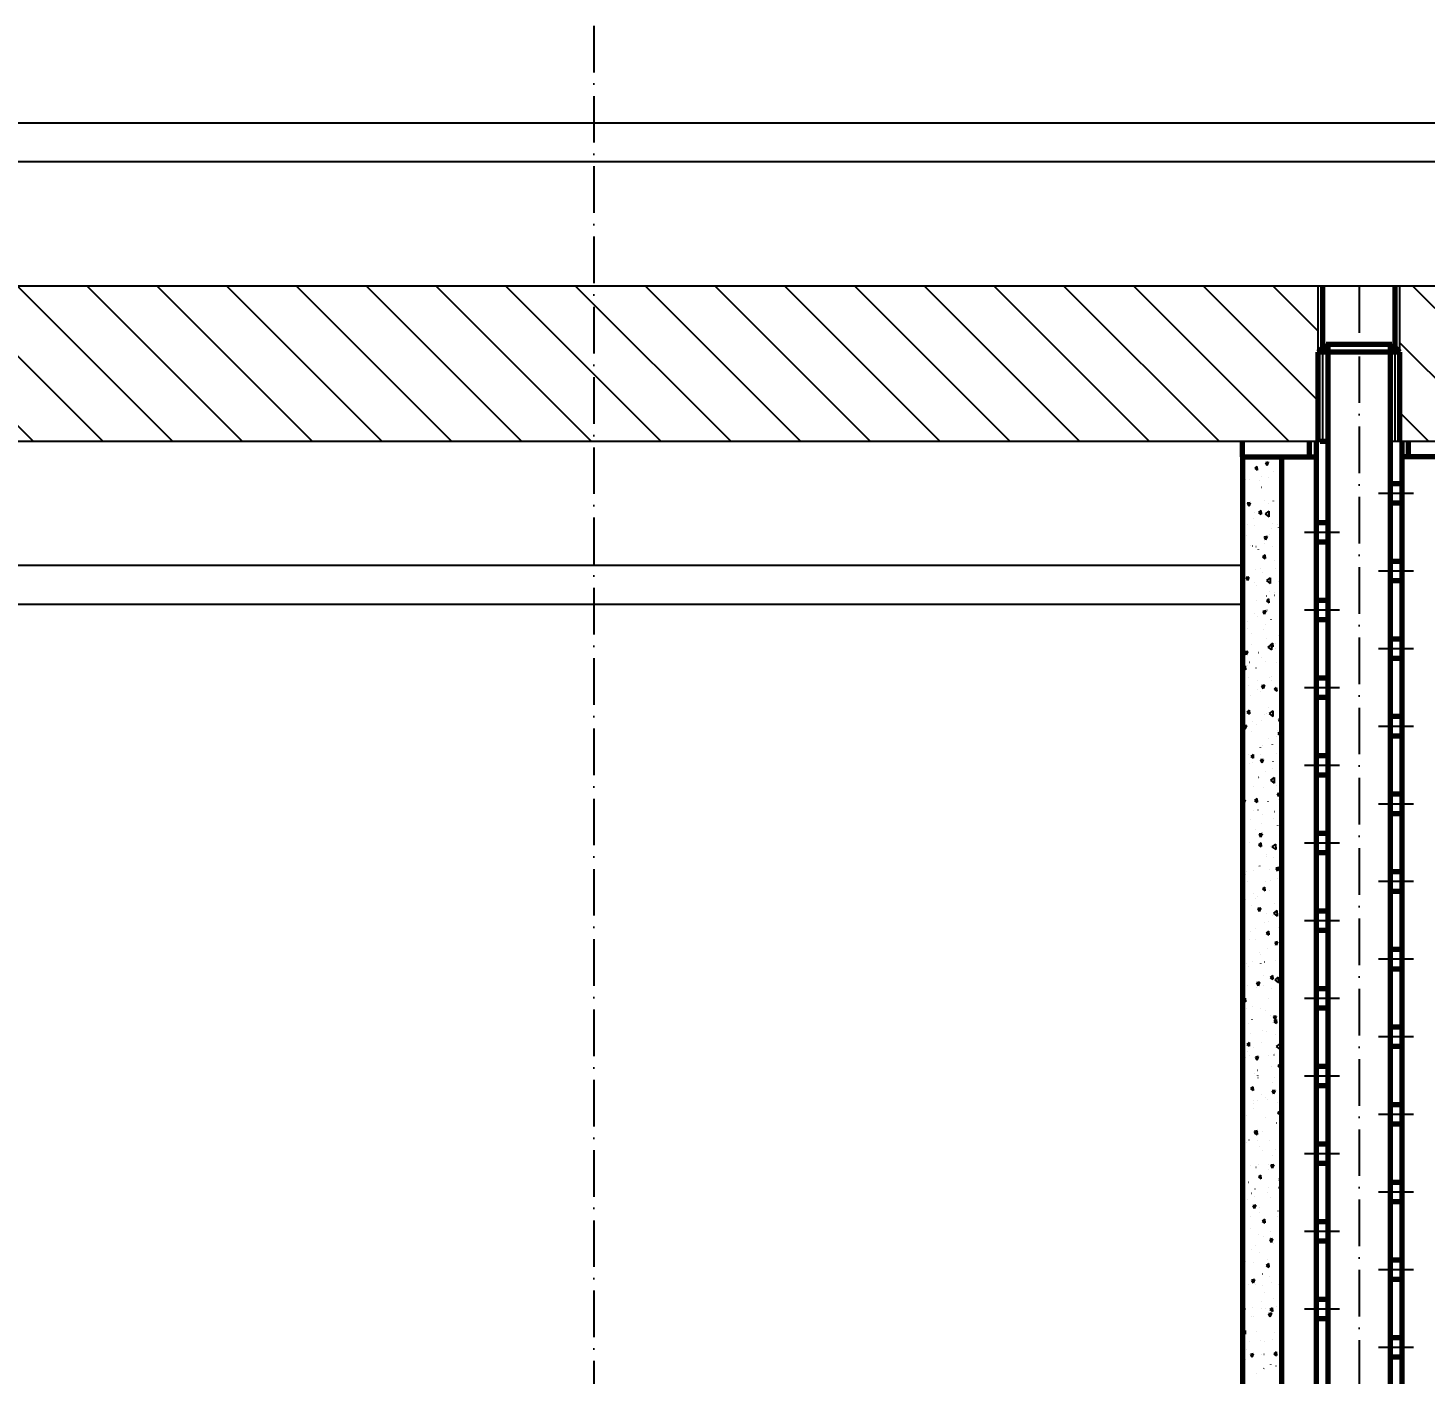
# Model space of a CAD drawing. Header units: millimetres. Extents: x 3722 to 10352, y -3393 to 2547.
# Drawn here: x 4868.3 to 5228, y 1298.6 to 1645.3 of the extents above; entities that cross this region are included whole.
import ezdxf

# ---------------------------------------------------------------- set-up
doc = ezdxf.new("R2010")
doc.units = ezdxf.units.MM
for name, pattern in [('ACAD_ISO02W100', [11, 8, -3]), ('ACAD_ISO10W100', [18, 12, -3, 0, -3]), ('EB_DASHDOT', [39, 30, -3, 3, -3])]:
    doc.linetypes.add(name, pattern=pattern)
for name, color, linetype, lineweight in [('CAXA0', 1, 'Continuous', 70), ('CAXA1', 2, 'ACAD_ISO10W100', 25), ('CAXA3', 7, 'Continuous', 25), ('CAXA5', 4, 'Continuous', 25)]:
    doc.layers.add(name, color=color, linetype=linetype, lineweight=lineweight)
doc.layers.add('tank', color=1, linetype='Continuous')
doc.layers.add('xuxian', color=7, linetype='ACAD_ISO02W100')
doc.styles.add('hzfs', font='simplex.shx', dxfattribs={"width": 0.7, "bigfont": 'hzfs.shx'})
doc.dimstyles.new('PVCAD$0', dxfattribs={"dimscale": 4, "dimtxt": 3, "dimasz": 3, "dimexe": 2, "dimexo": 1, "dimgap": 1, "dimtad": 1, "dimdec": 0, "dimzin": 0, "dimdsep": 46, "dimtxsty": 'hzfs', "dimcen": 2.5, "dimclrd": 4, "dimclre": 4, "dimadec": 0, "dimazin": 0, "dimtfac": 1, "dimtmove": 0, "dimatfit": 0, "dimfxl": 1, "dimarcsym": 0})

# ---------------------------------------------------------------- blocks, each defined once
blk = doc.blocks.new('CAXBLOCK338')
at = {"layer": 'CAXA0', "color": 0, "linetype": 'Continuous', "lineweight": 25}
for p, q in [((-583.21, 1715.79), (-583.96, 1715.65)), ((-583.96, 1715.65), (-583.6, 1714.92)), ((-583.21, 1715.79), (-583.6, 1714.92)), ((-582.97, 1716.02), (-582.98, 1716.02)), ((-579.85, 1716.71), (-579.87, 1716.71)), ((-586.12, 1714.72), (-586.7, 1714.23)), ((-586.7, 1714.23), (-586.03, 1713.77)), ((-586.12, 1714.72), (-586.03, 1713.77)), ((-584.85, 1712.12), (-584.86, 1712.12)), ((-581.98, 1713.37), (-581.98, 1713.36)), ((-579.93, 1712.11), (-579.95, 1712.11)), ((-589.27, 1711.71), (-589.29, 1711.71)), ((-589.14, 1708.87), (-589.15, 1708.86)), ((-589.04, 1711.43), (-589.05, 1711.42)), ((-587.96, 1711.43), (-587.98, 1711.43)), ((-585.56, 1711.12), (-585.56, 1711.11)), ((-584.99, 1709.27), (-585, 1709.26)), ((-583.03, 1711.82), (-583.04, 1711.81)), ((-587.86, 1705.35), (-588.61, 1705.21)), ((-588.6, 1705.21), (-588.24, 1704.48)), ((-587.86, 1705.35), (-588.25, 1704.48)), ((-587.95, 1705.41), (-587.96, 1705.4)), ((-584.27, 1705.98), (-584.29, 1705.98)), ((-583.06, 1705.15), (-583.06, 1705.13)), ((-582, 1705.79), (-582.01, 1705.79)), ((-581.94, 1705.8), (-581.95, 1705.79)), ((-586.64, 1702.9), (-586.64, 1702.89)), ((-585.12, 1703.33), (-585.7, 1702.84)), ((-585.7, 1702.84), (-585.04, 1702.39)), ((-585.12, 1703.33), (-585.04, 1702.39)), ((-583.11, 1703.14), (-584.03, 1702.46)), ((-584.03, 1702.46), (-583.08, 1701.71)), ((-583.11, 1703.14), (-583.08, 1701.71)), ((-588.61, 1699.84), (-588.62, 1699.84)), ((-586.99, 1701.2), (-587.01, 1701.19)), ((-586.88, 1699.37), (-586.88, 1699.36)), ((-582.31, 1698.75), (-582.32, 1698.75)), ((-582.03, 1700.13), (-582.04, 1700.13)), ((-580.87, 1699.76), (-580.87, 1699.75)), ((-580.59, 1698.95), (-580.59, 1698.93)), ((-588.84, 1696.82), (-588.84, 1696.81)), ((-587.75, 1694.45), (-587.76, 1694.44)), ((-587.3, 1694.16), (-587.32, 1694.16)), ((-583.53, 1696.65), (-584.28, 1696.51)), ((-584.28, 1696.51), (-583.92, 1695.78)), ((-584.19, 1694.85), (-584.2, 1694.85)), ((-584.17, 1696.7), (-584.17, 1696.69)), ((-583.53, 1696.65), (-583.92, 1695.78)), ((-582.83, 1697.2), (-582.83, 1697.19)), ((-582.23, 1694.17), (-582.24, 1694.17)), ((-586.36, 1693.99), (-586.38, 1693.99)), ((-585.79, 1693.35), (-585.8, 1693.34)), ((-584.12, 1691.95), (-584.71, 1691.46)), ((-584.71, 1691.46), (-584.04, 1691)), ((-584.12, 1691.95), (-584.04, 1691)), ((-581.69, 1690.59), (-581.69, 1690.58)), ((-589.19, 1690.26), (-589.2, 1690.26)), ((-586.57, 1688.04), (-586.58, 1688.04)), ((-585.27, 1688.34), (-585.27, 1688.33)), ((-584.71, 1687.31), (-584.72, 1687.3)), ((-581.34, 1688.52), (-581.35, 1688.51)), ((-579.85, 1687.83), (-579.95, 1687.81)), ((-579.95, 1687.81), (-579.85, 1687.6)), ((-588.18, 1686.21), (-588.93, 1686.07)), ((-588.93, 1686.07), (-588.57, 1685.34)), ((-588.85, 1686.1), (-588.86, 1686.08)), ((-588.18, 1686.21), (-588.57, 1685.34)), ((-586.67, 1684.75), (-586.68, 1684.74)), ((-586.34, 1683.93), (-586.35, 1683.92)), ((-582.75, 1686), (-583.68, 1685.32)), ((-583.67, 1685.32), (-582.72, 1684.57)), ((-582.75, 1686), (-582.72, 1684.57)), ((-580.66, 1685.14), (-580.67, 1685.13)), ((-589.63, 1680.89), (-589.64, 1680.88)), ((-586.35, 1680.12), (-586.35, 1680.11)), ((-583.13, 1680.56), (-583.71, 1680.07)), ((-583.71, 1680.07), (-583.04, 1679.61)), ((-583.62, 1681.28), (-583.63, 1681.27)), ((-583.13, 1680.56), (-583.05, 1679.61)), ((-582.77, 1682.37), (-582.77, 1682.36)), ((-581.65, 1681.48), (-581.66, 1681.48)), ((-581.57, 1682.31), (-581.58, 1682.31)), ((-586.65, 1676.89), (-586.66, 1676.89)), ((-585.9, 1676.17), (-585.92, 1676.17)), ((-583.85, 1677.52), (-584.6, 1677.37)), ((-584.6, 1677.37), (-584.24, 1676.65)), ((-583.85, 1677.52), (-584.24, 1676.65)), ((-583.53, 1677.58), (-583.55, 1677.58)), ((-580.3, 1676.17), (-580.3, 1676.16)), ((-588.56, 1674.85), (-588.56, 1674.84)), ((-588.53, 1672.99), (-588.54, 1672.99)), ((-584.51, 1672.69), (-584.52, 1672.68)), ((-583.88, 1673.92), (-583.88, 1673.91)), ((-582.55, 1675.24), (-582.56, 1675.23)), ((-587.47, 1671.67), (-587.47, 1671.66)), ((-583.66, 1670.32), (-583.67, 1670.32)), ((-582.13, 1669.18), (-582.72, 1668.69)), ((-582.13, 1669.18), (-582.05, 1668.23)), ((-581.46, 1669.22), (-581.47, 1669.21)), ((-580.68, 1671.24), (-580.69, 1671.24)), ((-588.5, 1667.07), (-589.25, 1666.93)), ((-589.25, 1666.93), (-588.89, 1666.2)), ((-588.5, 1667.07), (-588.89, 1666.2)), ((-587.47, 1668.83), (-587.48, 1668.82)), ((-585.68, 1666.65), (-585.69, 1666.65)), ((-584.98, 1665.57), (-584.98, 1665.55)), ((-582.4, 1668.85), (-583.32, 1668.18)), ((-583.32, 1668.18), (-582.37, 1667.43)), ((-582.71, 1668.69), (-582.05, 1668.23)), ((-582.4, 1668.85), (-582.37, 1667.43)), ((-581.4, 1667.81), (-581.4, 1667.8)), ((-579.85, 1668.76), (-580.27, 1668.67)), ((-580.27, 1668.67), (-579.91, 1667.95)), ((-579.85, 1668.1), (-579.91, 1667.95)), ((-589.14, 1663.3), (-589.72, 1662.81)), ((-589.72, 1662.81), (-589.05, 1662.35)), ((-589.14, 1663.3), (-589.05, 1662.35)), ((-588.57, 1663.32), (-588.57, 1663.31)), ((-588, 1664.19), (-588.01, 1664.19)), ((-586.39, 1662.79), (-586.4, 1662.78)), ((-583.86, 1664.37), (-583.87, 1664.37)), ((-580.99, 1664.21), (-581, 1664.21)), ((-580.39, 1663.18), (-580.39, 1663.17)), ((-588.35, 1660.24), (-588.36, 1660.23)), ((-588.2, 1658.23), (-588.21, 1658.23)), ((-585.99, 1659.62), (-586, 1659.61)), ((-584.18, 1658.38), (-584.92, 1658.23)), ((-584.92, 1658.23), (-584.56, 1657.51)), ((-584.18, 1658.38), (-584.56, 1657.51)), ((-582.87, 1660.31), (-582.89, 1660.3)), ((-582.48, 1659.59), (-582.48, 1659.58)), ((-582.35, 1660.62), (-582.35, 1660.61)), ((-589.65, 1655.1), (-589.65, 1655.08)), ((-587.87, 1655.72), (-587.88, 1655.71)), ((-586.06, 1657.34), (-586.07, 1657.33)), ((-585.31, 1656.77), (-585.31, 1656.76)), ((-581.14, 1657.79), (-581.72, 1657.3)), ((-581.72, 1657.3), (-581.05, 1656.84)), ((-581.14, 1657.79), (-581.05, 1656.84)), ((-588.14, 1651.91), (-588.72, 1651.42)), ((-588.72, 1651.42), (-588.06, 1650.96)), ((-588.14, 1651.91), (-588.06, 1650.96)), ((-583.59, 1651.14), (-583.59, 1651.13)), ((-583.2, 1652.5), (-583.21, 1652.5)), ((-582.04, 1651.71), (-582.97, 1651.04)), ((-582.97, 1651.04), (-582.01, 1650.28)), ((-582.04, 1651.71), (-582.01, 1650.28)), ((-580.02, 1653.97), (-580.03, 1653.97)), ((-580.01, 1653.39), (-580.01, 1653.38)), ((-588.82, 1647.94), (-589.57, 1647.79)), ((-589.57, 1647.79), (-589.21, 1647.07)), ((-588.82, 1647.94), (-589.21, 1647.07)), ((-587.18, 1648.9), (-587.18, 1648.88)), ((-586.19, 1648.17), (-586.2, 1648.16)), ((-585.02, 1649.38), (-585.03, 1649.38)), ((-584.23, 1650.73), (-584.24, 1650.72)), ((-579.85, 1649.68), (-580.6, 1649.53)), ((-580.59, 1649.53), (-580.23, 1648.81)), ((-579.85, 1649.68), (-580.24, 1648.81)), ((-580.18, 1648.56), (-580.19, 1648.55)), ((-589.15, 1644.31), (-589.16, 1644.3)), ((-587.54, 1646.37), (-587.55, 1646.37)), ((-583.14, 1644.7), (-583.15, 1644.69)), ((-581.11, 1645.04), (-581.11, 1645.02)), ((-580.95, 1646.66), (-580.96, 1646.65)), ((-580.14, 1646.4), (-580.72, 1645.91)), ((-580.72, 1645.91), (-580.06, 1645.45)), ((-580.33, 1646.94), (-580.34, 1646.93)), ((-580.14, 1646.4), (-580.06, 1645.45)), ((-588.28, 1640.54), (-588.28, 1640.53)), ((-587.14, 1640.52), (-587.73, 1640.03)), ((-587.14, 1640.52), (-587.06, 1639.58)), ((-585.33, 1642.35), (-585.34, 1642.34)), ((-585.29, 1640.52), (-585.3, 1640.52)), ((-584.69, 1642.79), (-584.69, 1642.78)), ((-582.21, 1643.04), (-582.23, 1643.03)), ((-581.15, 1640.7), (-581.16, 1640.7)), ((-588.08, 1638.27), (-588.08, 1638.26)), ((-587.73, 1640.03), (-587.06, 1639.58)), ((-587.21, 1638.44), (-587.22, 1638.44)), ((-584.5, 1639.24), (-585.25, 1639.09)), ((-585.24, 1639.09), (-584.88, 1638.37)), ((-584.5, 1639.24), (-584.88, 1638.37)), ((-582.19, 1636.81), (-582.19, 1636.8)), ((-582.07, 1638.66), (-582.07, 1638.65)), ((-589.63, 1634.38), (-589.64, 1634.38)), ((-585.77, 1634.57), (-585.78, 1634.55)), ((-585.49, 1634.56), (-585.5, 1634.56)), ((-584.03, 1636.11), (-584.03, 1636.1)), ((-581.69, 1634.57), (-582.61, 1633.9)), ((-582.61, 1633.9), (-581.66, 1633.14)), ((-581.69, 1634.57), (-581.66, 1633.14)), ((-589.36, 1632.32), (-589.36, 1632.31)), ((-586.99, 1632.25), (-587, 1632.24)), ((-584.36, 1632.11), (-584.37, 1632.11)), ((-580.98, 1632.64), (-580.99, 1632.63)), ((-580.17, 1630.54), (-580.92, 1630.4)), ((-580.92, 1630.4), (-580.56, 1629.67)), ((-580.17, 1630.54), (-580.56, 1629.67)), ((-589.15, 1628.8), (-589.85, 1628.66)), ((-589.85, 1628.56), (-589.53, 1627.93)), ((-589.83, 1628.43), (-589.84, 1628.43)), ((-589.15, 1628.8), (-589.53, 1627.93)), ((-589.36, 1627.52), (-589.37, 1627.52)), ((-586.89, 1626.12), (-586.89, 1626.11)), ((-586.15, 1629.14), (-586.73, 1628.65)), ((-586.73, 1628.65), (-586.06, 1628.19)), ((-586.15, 1629.14), (-586.07, 1628.19)), ((-585.91, 1626.21), (-585.92, 1626.2)), ((-583.3, 1628.37), (-583.3, 1628.35)), ((-581.56, 1625.76), (-581.57, 1625.76)), ((-580.49, 1628.84), (-580.5, 1628.83)), ((-579.9, 1626.6), (-579.91, 1626.59)), ((-587.87, 1623.66), (-587.88, 1623.65)), ((-584.83, 1622.7), (-584.84, 1622.7)), ((-584.67, 1625.07), (-584.68, 1625.07)), ((-581.86, 1624.04), (-581.87, 1624.03)), ((-580.82, 1622.26), (-580.82, 1622.25)), ((-589.66, 1620.48), (-589.68, 1620.48)), ((-586.55, 1621.17), (-586.56, 1621.17)), ((-584.82, 1620.1), (-585.57, 1619.95)), ((-585.57, 1619.95), (-585.21, 1619.23)), ((-584.82, 1620.1), (-585.21, 1619.23)), ((-584.82, 1620.19), (-584.83, 1620.18)), ((-584.4, 1620.01), (-584.4, 1620)), ((-589.17, 1616.56), (-589.18, 1616.56)), ((-587.99, 1617.76), (-587.99, 1617.75)), ((-585.15, 1617.75), (-585.74, 1617.26)), ((-585.73, 1617.26), (-585.07, 1616.8)), ((-585.15, 1617.75), (-585.07, 1616.8)), ((-582.58, 1616.85), (-582.59, 1616.85)), ((-581.34, 1617.43), (-582.26, 1616.76)), ((-582.26, 1616.76), (-581.3, 1616)), ((-581.34, 1617.43), (-581.31, 1616)), ((-589.76, 1613.76), (-589.76, 1613.75)), ((-585.71, 1611.59), (-585.72, 1611.58)), ((-585.48, 1611.79), (-585.49, 1611.78)), ((-583.75, 1614.15), (-583.76, 1614.14)), ((-583.7, 1614.84), (-583.71, 1614.83)), ((-581.9, 1614.04), (-581.9, 1614.02)), ((-580.49, 1611.4), (-581.24, 1611.26)), ((-580.49, 1611.4), (-580.88, 1610.53)), ((-589.47, 1609.66), (-589.85, 1608.81)), ((-589.47, 1609.66), (-589.85, 1609.58)), ((-589.07, 1609.54), (-589.07, 1609.53)), ((-588.7, 1610.25), (-588.71, 1610.24)), ((-588.67, 1607.73), (-588.68, 1607.72)), ((-586.92, 1610.71), (-586.93, 1610.71)), ((-584.01, 1607.8), (-584.02, 1607.8)), ((-582.78, 1610.9), (-582.8, 1610.89)), ((-582.66, 1608.12), (-582.67, 1608.11)), ((-581.24, 1611.26), (-580.88, 1610.53)), ((-580.9, 1608.49), (-580.91, 1608.49)), ((-587.12, 1604.76), (-587.13, 1604.76)), ((-584.16, 1606.36), (-584.74, 1605.88)), ((-584.74, 1605.88), (-584.07, 1605.42)), ((-584.16, 1606.36), (-584.07, 1605.42)), ((-583.01, 1605.59), (-583.01, 1605.58)), ((-589.01, 1603.21), (-589.02, 1603.21)), ((-587.59, 1601.69), (-587.6, 1601.68)), ((-586.6, 1603.34), (-586.6, 1603.33)), ((-585.89, 1603.9), (-585.91, 1603.9)), ((-585.14, 1600.96), (-585.89, 1600.82)), ((-585.89, 1600.82), (-585.53, 1600.09)), ((-585.14, 1600.96), (-585.53, 1600.09)), ((-581.59, 1602.08), (-581.59, 1602.07)), ((-589.55, 1599.14), (-589.56, 1599.13)), ((-584.11, 1597.23), (-584.11, 1597.22)), ((-583.55, 1599.53), (-583.55, 1599.52)), ((-583.04, 1597.56), (-583.05, 1597.56)), ((-582.12, 1599.03), (-582.13, 1599.03)), ((-580.98, 1600.29), (-581.9, 1599.61)), ((-581.9, 1599.61), (-580.95, 1598.86)), ((-580.98, 1600.29), (-580.95, 1598.86)), ((-580.53, 1599.48), (-580.53, 1599.47)), ((-587.7, 1594.99), (-587.7, 1594.97)), ((-586.51, 1595.67), (-586.51, 1595.66)), ((-583.16, 1594.98), (-583.74, 1594.49)), ((-583.74, 1594.49), (-583.08, 1594.03)), ((-583.16, 1594.98), (-583.08, 1594.03)), ((-580.5, 1596.06), (-580.51, 1596.05)), ((-589.79, 1590.52), (-589.85, 1590.39)), ((-589.79, 1590.52), (-589.85, 1590.51)), ((-588.04, 1592.97), (-588.05, 1592.97)), ((-586.46, 1592.89), (-586.47, 1592.89)), ((-583.35, 1590.53), (-583.36, 1590.53)), ((-581.61, 1591.26), (-581.61, 1591.25)), ((-580.81, 1592.26), (-581.56, 1592.12)), ((-581.56, 1592.12), (-581.2, 1591.39)), ((-580.81, 1592.26), (-581.2, 1591.39)), ((-580.24, 1591.22), (-580.25, 1591.22)), ((-579.87, 1593.18), (-579.89, 1593.18)), ((-588.78, 1586.76), (-588.78, 1586.75)), ((-587.39, 1587.08), (-587.4, 1587.07)), ((-585.43, 1589.63), (-585.44, 1589.62)), ((-585.23, 1586.63), (-585.25, 1586.62)), ((-585.19, 1589.01), (-585.2, 1589)), ((-584.21, 1587.05), (-584.23, 1587.05)), ((-581.38, 1587.46), (-581.39, 1587.45)), ((-580.08, 1587.23), (-580.09, 1587.23)), ((-588.35, 1585.94), (-588.36, 1585.94)), ((-584.34, 1583.61), (-584.35, 1583.6)), ((-582.16, 1583.59), (-582.75, 1583.1)), ((-582.75, 1583.1), (-582.08, 1582.64)), ((-582.72, 1582.81), (-582.72, 1582.8)), ((-582.16, 1583.59), (-582.08, 1582.64)), ((-580.63, 1583.15), (-581.55, 1582.47)), ((-580.63, 1583.15), (-580.6, 1581.72)), ((-588.55, 1580.91), (-588.56, 1580.91)), ((-586.31, 1580.56), (-586.31, 1580.55)), ((-585.46, 1581.82), (-586.21, 1581.68)), ((-586.21, 1581.68), (-585.85, 1580.95)), ((-585.46, 1581.82), (-585.85, 1580.95)), ((-584.42, 1581.09), (-584.43, 1581.09)), ((-582.38, 1580.29), (-582.39, 1580.29)), ((-581.55, 1582.47), (-580.6, 1581.72)), ((-589.17, 1577.71), (-589.75, 1577.22)), ((-589.75, 1577.22), (-589.08, 1576.77)), ((-589.28, 1577.18), (-589.28, 1577.17)), ((-589.17, 1577.71), (-589.09, 1576.77)), ((-587.38, 1575.7), (-587.39, 1575.7)), ((-583.27, 1577.57), (-583.27, 1577.56)), ((-580.24, 1576.7), (-580.24, 1576.69)), ((-588.75, 1574.95), (-588.77, 1574.95)), ((-587.41, 1572.21), (-587.41, 1572.2)), ((-585.23, 1575.01), (-585.23, 1575)), ((-583.82, 1574.46), (-583.82, 1574.44)), ((-582.69, 1573.26), (-582.7, 1573.25)), ((-581.14, 1573.12), (-581.88, 1572.98)), ((-581.88, 1572.98), (-581.52, 1572.25)), ((-581.17, 1572.21), (-581.75, 1571.72)), ((-581.14, 1573.12), (-581.52, 1572.25)), ((-581.17, 1572.21), (-581.08, 1571.26)), ((-588.19, 1571.15), (-588.2, 1571.14)), ((-587.69, 1568.67), (-587.7, 1568.66)), ((-584.58, 1569.36), (-584.59, 1569.35)), ((-583.75, 1569.23), (-583.77, 1569.23)), ((-582.18, 1571.54), (-582.19, 1571.53)), ((-581.75, 1571.72), (-581.08, 1571.26)), ((-581.32, 1568.48), (-581.32, 1568.47)), ((-589.57, 1564.76), (-589.58, 1564.76)), ((-588.17, 1566.33), (-588.76, 1565.84)), ((-588.75, 1565.84), (-588.09, 1565.38)), ((-588.17, 1566.33), (-588.09, 1565.38)), ((-587.11, 1565.11), (-587.12, 1565.1)), ((-584.91, 1566.23), (-584.91, 1566.22)), ((-580.27, 1566.01), (-581.19, 1565.33)), ((-581.19, 1565.33), (-580.24, 1564.58)), ((-581.1, 1565.5), (-581.11, 1565.49)), ((-580.27, 1566.01), (-580.24, 1564.58)), ((-589.07, 1562.56), (-589.08, 1562.55)), ((-588.49, 1563.99), (-588.49, 1563.97)), ((-588.09, 1563.09), (-588.1, 1563.09)), ((-585.79, 1562.68), (-586.53, 1562.54)), ((-586.53, 1562.54), (-586.17, 1561.81)), ((-585.79, 1562.68), (-586.17, 1561.81)), ((-583.06, 1562.95), (-583.07, 1562.94)), ((-581.72, 1563.02), (-581.74, 1563.02)), ((-581.51, 1563.38), (-581.52, 1563.38)), ((-586.72, 1558.43), (-586.73, 1558.43)), ((-586.02, 1559.09), (-586.03, 1559.08)), ((-586.02, 1557.78), (-586.02, 1557.77)), ((-582.43, 1560.03), (-582.44, 1560.02)), ((-581.71, 1557.42), (-581.72, 1557.42)), ((-580.17, 1560.82), (-580.76, 1560.33)), ((-580.75, 1560.33), (-580.09, 1559.87)), ((-580.17, 1560.82), (-580.09, 1559.87)), ((-580.02, 1559.48), (-580.02, 1559.47)), ((-589.6, 1555.54), (-589.6, 1555.52)), ((-587.18, 1554.94), (-587.76, 1554.45)), ((-587.76, 1554.45), (-587.09, 1553.99)), ((-587.18, 1554.94), (-587.09, 1553.99)), ((-585.84, 1557.24), (-585.86, 1557.24)), ((-581.46, 1553.99), (-582.21, 1553.84)), ((-582.21, 1553.84), (-581.84, 1553.12)), ((-582.03, 1555.98), (-582.04, 1555.98)), ((-581.46, 1553.99), (-581.85, 1553.12)), ((-579.95, 1553.93), (-579.95, 1553.91)), ((-587.03, 1551.39), (-587.04, 1551.39)), ((-586.91, 1550.5), (-586.92, 1550.49)), ((-586.05, 1551.29), (-586.06, 1551.28)), ((-584.95, 1553.05), (-584.96, 1553.04)), ((-583.92, 1552.08), (-583.93, 1552.08)), ((-583.53, 1551.68), (-583.54, 1551.67)), ((-580.9, 1550.89), (-580.91, 1550.88)), ((-588.91, 1547.49), (-588.93, 1547.49)), ((-587.12, 1549.43), (-587.12, 1549.42)), ((-583.86, 1547.03), (-583.87, 1547.02)), ((-579.92, 1548.87), (-580.84, 1548.19)), ((-580.84, 1548.19), (-579.89, 1547.44)), ((-579.92, 1548.87), (-579.89, 1547.44)), ((-586.11, 1543.54), (-586.86, 1543.4)), ((-586.85, 1543.4), (-586.49, 1542.67)), ((-586.18, 1543.55), (-586.76, 1543.06)), ((-586.76, 1543.06), (-586.1, 1542.61)), ((-586.11, 1543.54), (-586.49, 1542.67)), ((-586.18, 1543.55), (-586.1, 1542.61)), ((-584.62, 1543.46), (-584.62, 1543.44)), ((-581.06, 1545.75), (-581.08, 1545.75)), ((-581.05, 1545.56), (-581.06, 1545.56)), ((-581.03, 1545.7), (-581.03, 1545.69)), ((-588.79, 1540.6), (-588.8, 1540.59)), ((-588.2, 1541.21), (-588.2, 1541.2)), ((-586.06, 1541.16), (-586.07, 1541.15)), ((-585.38, 1539.42), (-585.4, 1539.42)), ((-582.79, 1540.99), (-582.79, 1540.98)), ((-584.75, 1538.43), (-584.75, 1538.42)), ((-582.14, 1537.25), (-582.15, 1537.24)), ((-581.37, 1538.71), (-581.39, 1538.71)), ((-589.72, 1533.28), (-589.74, 1533.28)), ((-589.31, 1532.76), (-589.31, 1532.75)), ((-587.71, 1534.57), (-587.71, 1534.56)), ((-586.37, 1534.12), (-586.38, 1534.12)), ((-585.73, 1535.01), (-585.73, 1534.99)), ((-583.26, 1534.81), (-583.27, 1534.81)), ((-583.14, 1533.57), (-583.15, 1533.57)), ((-581.78, 1534.85), (-582.53, 1534.7)), ((-582.53, 1534.7), (-582.17, 1533.98)), ((-581.78, 1534.85), (-582.17, 1533.98)), ((-581.7, 1534.96), (-581.71, 1534.95)), ((-588.25, 1530.22), (-588.27, 1530.22)), ((-585.18, 1532.17), (-585.77, 1531.68)), ((-585.77, 1531.68), (-585.1, 1531.22)), ((-585.18, 1532.17), (-585.1, 1531.22)), ((-583.24, 1528.9), (-583.25, 1528.89)), ((-580.62, 1528.92), (-580.63, 1528.91)), ((-579.85, 1531.52), (-580.49, 1531.05)), ((-580.48, 1531.05), (-579.85, 1530.54)), ((-588.59, 1525.98), (-588.6, 1525.97)), ((-587.48, 1527.44), (-587.49, 1527.44)), ((-586.83, 1526.65), (-586.83, 1526.64)), ((-586.63, 1528.53), (-586.64, 1528.52)), ((-583.34, 1527.62), (-583.35, 1527.62)), ((-582.58, 1526.37), (-582.59, 1526.36)), ((-580.4, 1528.48), (-580.42, 1528.47)), ((-587.68, 1521.48), (-587.69, 1521.48)), ((-586.43, 1524.4), (-587.18, 1524.26)), ((-587.18, 1524.26), (-586.82, 1523.53)), ((-586.43, 1524.4), (-586.82, 1523.53)), ((-585.54, 1522.51), (-585.55, 1522.5)), ((-585.4, 1523.89), (-585.41, 1523.88)), ((-580.74, 1522.93), (-580.74, 1522.91)), ((-580.71, 1521.44), (-580.73, 1521.44)), ((-587.91, 1518.43), (-587.91, 1518.42)), ((-584.19, 1520.78), (-584.77, 1520.29)), ((-584.77, 1520.29), (-584.1, 1519.83)), ((-584.33, 1520.68), (-584.33, 1520.67)), ((-584.19, 1520.78), (-584.1, 1519.83)), ((-585.71, 1516.85), (-585.72, 1516.85)), ((-584.47, 1516.47), (-584.47, 1516.46)), ((-582.1, 1515.71), (-582.85, 1515.56)), ((-582.85, 1515.56), (-582.49, 1514.84)), ((-582.68, 1515.75), (-582.69, 1515.75)), ((-582.6, 1517.54), (-582.61, 1517.54)), ((-582.1, 1515.71), (-582.49, 1514.84)), ((-581.85, 1514.48), (-581.86, 1514.46)), ((-580.42, 1514.31), (-580.43, 1514.3)), ((-587.59, 1512.95), (-587.61, 1512.95)), ((-586.43, 1513.92), (-586.43, 1513.91)), ((-585.44, 1512.23), (-585.44, 1512.22)), ((-579.85, 1514.12), (-580.13, 1513.91)), ((-580.13, 1513.91), (-579.85, 1513.68)), ((-589.39, 1510.06), (-589.4, 1510.05)), ((-589.02, 1509.98), (-589.02, 1509.97)), ((-587.02, 1509.62), (-587.03, 1509.62)), ((-583.19, 1509.4), (-583.77, 1508.91)), ((-583.77, 1508.91), (-583.11, 1508.45)), ((-583.38, 1510.45), (-583.39, 1510.44)), ((-583.19, 1509.4), (-583.11, 1508.45)), ((-580.43, 1509.9), (-580.44, 1509.9)), ((-588.31, 1504.02), (-588.32, 1504.01)), ((-586.75, 1505.27), (-587.5, 1505.12)), ((-587.5, 1505.12), (-587.14, 1504.4)), ((-586.75, 1505.27), (-587.14, 1504.4)), ((-586.54, 1503.88), (-586.54, 1503.86)), ((-584.77, 1503.77), (-584.78, 1503.77)), ((-584.74, 1506.61), (-584.75, 1506.61)), ((-582.95, 1506.12), (-582.96, 1506.11)), ((-582.3, 1504.41), (-582.31, 1504.4)), ((-580.63, 1503.95), (-580.65, 1503.95)), ((-580.06, 1504.17), (-580.07, 1504.17)), ((-589.74, 1502.02), (-589.75, 1502.02)), ((-584.26, 1501.85), (-584.27, 1501.84)), ((-581.94, 1500.27), (-581.95, 1500.26)), ((-580.45, 1500.15), (-580.45, 1500.14)), ((-589.11, 1497.63), (-589.12, 1497.63)), ((-587.22, 1497.99), (-587.23, 1497.98)), ((-585.05, 1499.58), (-585.06, 1499.57)), ((-584.97, 1497.81), (-584.98, 1497.81)), ((-584.04, 1497.9), (-584.04, 1497.89)), ((-582.42, 1496.57), (-583.17, 1496.42)), ((-583.17, 1496.42), (-582.81, 1495.7)), ((-582.42, 1496.57), (-582.81, 1495.7)), ((-582.2, 1498.01), (-582.78, 1497.52)), ((-582.78, 1497.52), (-582.11, 1497.06)), ((-582.2, 1498.01), (-582.11, 1497.06)), ((-581.22, 1498.38), (-581.22, 1498.37)), ((-587.62, 1495.65), (-587.62, 1495.64)), ((-586.94, 1495.68), (-586.95, 1495.67)), ((-589.2, 1492.13), (-589.78, 1491.64)), ((-589.78, 1491.64), (-589.12, 1491.18)), ((-589.31, 1491.68), (-589.32, 1491.68)), ((-589.2, 1492.13), (-589.12, 1491.18)), ((-588.11, 1489.4), (-588.12, 1489.39)), ((-586.15, 1491.95), (-586.16, 1491.94)), ((-585.15, 1489.45), (-585.15, 1489.44)), ((-584.08, 1489.34), (-584.1, 1489.34)), ((-582.1, 1489.79), (-582.11, 1489.78)), ((-581.57, 1491.7), (-581.57, 1491.69)), ((-580.14, 1492.34), (-580.15, 1492.33)), ((-579.97, 1492.08), (-579.98, 1492.08)), ((-588.73, 1487.2), (-588.74, 1487.19)), ((-587.07, 1486.13), (-587.82, 1485.98)), ((-587.82, 1485.98), (-587.46, 1485.26)), ((-587.07, 1486.13), (-587.46, 1485.26)), ((-585.06, 1485.93), (-585.07, 1485.92)), ((-584.31, 1485.95), (-584.32, 1485.95)), ((-581.2, 1486.62), (-581.78, 1486.13)), ((-581.78, 1486.13), (-581.11, 1485.67)), ((-581.2, 1486.62), (-581.12, 1485.67)), ((-589.08, 1484.75), (-589.09, 1484.75)), ((-584.39, 1482.31), (-584.4, 1482.3)), ((-582.67, 1483.35), (-582.67, 1483.33)), ((-581.28, 1483), (-581.29, 1482.99)), ((-586.25, 1481.1), (-586.25, 1481.08))]:
    blk.add_line(p, q, dxfattribs=at)
blk = doc.blocks.new('*D208')
at = {"color": 4, "linetype": 'ByBlock', "lineweight": -2}
for p, q in [((5104.99, 2105.82), (6087.79, 2105.82)), ((6079.79, 2093.82), (6079.79, -794.18)), ((5526.11, -806.18), (6087.79, -806.18))]:
    blk.add_line(p, q, dxfattribs=at)
at = {"color": 4, "linetype": 'ByBlock'}
for points in [[(6077.79, 2093.82), (6081.79, 2093.82), (6079.79, 2105.82)], [(6077.79, -794.18), (6081.79, -794.18), (6079.79, -806.18)]]:
    blk.add_solid(points, dxfattribs=at)
at = {"layer": 'Defpoints', "color": 0, "linetype": 'ByBlock'}
for p in [(5100.99, 2105.82), (5522.11, -806.18), (6079.79, -806.18)]:
    blk.add_point(p, dxfattribs=at)
at = {"color": 0, "linetype": 'ByBlock', "insert": (6069.79, 649.82), "char_height": 12, "attachment_point": 5, "rotation": 90, "style": 'hzfs'}
blk.add_mtext('2910', dxfattribs=at)
blk = doc.blocks.new('*D188')
at = {"layer": 'Defpoints', "color": 0, "linetype": 'ByBlock'}
for p in [(4151.52, 1953.61), (5013.99, 1953.61), (4348.99, 1578.82)]:
    blk.add_point(p, dxfattribs=at)
at = {"layer": 'xuxian', "color": 4, "linetype": 'ByBlock', "lineweight": -2}
for p, q in [((5009.99, 1953.61), (4143.52, 1953.61)), ((4151.52, 1590.82), (4151.52, 1941.61)), ((4344.99, 1578.82), (4143.52, 1578.82))]:
    blk.add_line(p, q, dxfattribs=at)
at = {"layer": 'xuxian', "color": 4, "linetype": 'ByBlock'}
for points in [[(4149.52, 1941.61), (4153.52, 1941.61), (4151.52, 1953.61)], [(4149.52, 1590.82), (4153.52, 1590.82), (4151.52, 1578.82)]]:
    blk.add_solid(points, dxfattribs=at)
at = {"layer": 'xuxian', "color": 0, "linetype": 'ByBlock', "insert": (4141.52, 1766.21), "char_height": 12, "attachment_point": 5, "rotation": 90, "style": 'hzfs'}
blk.add_mtext('383', dxfattribs=at)

msp = doc.modelspace()

# ---------------------------------------------------------------- hatches: boundary and pattern name
at = {"linetype": 'ByBlock'}
h = msp.add_hatch(dxfattribs=at)
h.set_pattern_fill('ANSI31', color=256, scale=4, angle=90, style=0)
h.set_pattern_definition([(135, (-891.887, 4121.39), (-8.980256, -8.980256), [])])
h.paths.add_polyline_path([(4523.09, 1538.82), (4523.09, 1578.82), (4413.99, 1578.82), (4413.99, 1568.82), (4393.49, 1568.82), (4393.49, 1548.82), (4413.99, 1548.82), (4413.99, 1538.82)])
h.paths.add_polyline_path([(4523.09, 1578.82), (4523.09, 1538.82), (4615.09, 1538.82), (4615.09, 1578.82)])
h.paths.add_polyline_path([(4698.99, 1538.82), (4698.99, 1578.82), (4615.09, 1578.82), (4615.09, 1538.82)])
h.paths.add_polyline_path([(4790.99, 1538.82), (4790.99, 1578.82), (4698.99, 1578.82), (4698.99, 1538.82)])
h.paths.add_polyline_path([(5013.99, 1538.82), (5013.99, 1578.82), (4790.99, 1578.82), (4790.99, 1538.82)])
h.paths.add_polyline_path([(5200.51, 1538.82), (5200.51, 1561.82), (5200.51, 1578.82), (5013.99, 1578.82), (5013.99, 1538.82)])
h.paths.add_polyline_path([(5328.99, 1538.82), (5328.99, 1578.82), (5221.47, 1578.82), (5221.47, 1551.82), (5221.47, 1538.82)])
h.paths.add_polyline_path([(5420.99, 1538.82), (5420.99, 1578.82), (5328.99, 1578.82), (5328.99, 1538.82)])
h.paths.add_polyline_path([(5420.99, 1578.82), (5420.99, 1538.82), (5512.99, 1538.82), (5512.99, 1578.82)])
h.paths.add_polyline_path([(5512.99, 1578.82), (5512.99, 1538.82), (5613.99, 1538.82), (5613.99, 1548.82), (5634.49, 1548.82), (5634.49, 1568.82), (5613.99, 1568.82), (5613.99, 1578.82)])

# ---------------------------------------------------------------- linework, layer by layer
at = {"layer": 'CAXA0'}
for p, q in [((5201.67, 1562.98), (5201.67, 1578.82)), ((5220.3, 1562.98), (5220.3, 1578.82)), ((5202.51, 1563.82), (5200.51, 1561.82)), ((5221.47, 1561.82), (5200.51, 1561.82)), ((5200.51, 1538.82), (5200.51, 1561.82)), ((5219.47, 1563.82), (5202.51, 1563.82)), ((5202.99, 1563.82), (5202.99, 502.17)), ((5218.99, 1563.82), (5218.99, 502.17)), ((5221.47, 1561.82), (5219.47, 1563.82)), ((5221.47, 1538.82), (5221.47, 1561.82)), ((5180.99, 1534.82), (5180.99, 1538.82)), ((5198.25, 1534.82), (5198.25, 1538.82)), ((5199.99, 1538.82), (5199.99, 537.17)), ((5202.99, 1538.82), (5200.99, 1538.82)), ((5221.99, 1538.82), (5221.99, 537.17)), ((5223.73, 1534.82), (5223.73, 1538.82)), ((5180.99, 1534.82), (5180.99, 534.82)), ((5180.99, 1534.82), (5199.99, 1534.82)), ((5190.99, 1534.82), (5190.99, 534.82)), ((5240.99, 1534.82), (5221.99, 1534.82)), ((5221.99, 1527.92), (5218.99, 1527.92)), ((5221.99, 1522.92), (5218.99, 1522.92)), ((5199.99, 1517.92), (5202.99, 1517.92)), ((5199.99, 1512.92), (5202.99, 1512.92)), ((5221.99, 1507.92), (5218.99, 1507.92)), ((5221.99, 1502.92), (5218.99, 1502.92)), ((5199.99, 1497.92), (5202.99, 1497.92)), ((5199.99, 1492.92), (5202.99, 1492.92)), ((5221.99, 1487.92), (5218.99, 1487.92)), ((5221.99, 1482.92), (5218.99, 1482.92)), ((5199.99, 1477.92), (5202.99, 1477.92)), ((5199.99, 1472.92), (5202.99, 1472.92)), ((5221.99, 1467.92), (5218.99, 1467.92)), ((5221.99, 1462.92), (5218.99, 1462.92)), ((5199.99, 1457.92), (5202.99, 1457.92)), ((5199.99, 1452.92), (5202.99, 1452.92)), ((5221.99, 1447.92), (5218.99, 1447.92)), ((5221.99, 1442.92), (5218.99, 1442.92)), ((5199.99, 1437.92), (5202.99, 1437.92)), ((5199.99, 1432.92), (5202.99, 1432.92)), ((5221.99, 1427.92), (5218.99, 1427.92)), ((5221.99, 1422.92), (5218.99, 1422.92)), ((5199.99, 1417.92), (5202.99, 1417.92)), ((5199.99, 1412.92), (5202.99, 1412.92)), ((5221.99, 1407.92), (5218.99, 1407.92)), ((5221.99, 1402.92), (5218.99, 1402.92)), ((5199.99, 1397.92), (5202.99, 1397.92)), ((5199.99, 1392.92), (5202.99, 1392.92)), ((5221.99, 1387.92), (5218.99, 1387.92)), ((5221.99, 1382.92), (5218.99, 1382.92)), ((5199.99, 1377.92), (5202.99, 1377.92)), ((5199.99, 1372.92), (5202.99, 1372.92)), ((5221.99, 1367.92), (5218.99, 1367.92)), ((5221.99, 1362.92), (5218.99, 1362.92)), ((5199.99, 1357.92), (5202.99, 1357.92)), ((5199.99, 1352.92), (5202.99, 1352.92)), ((5221.99, 1347.92), (5218.99, 1347.92)), ((5221.99, 1342.92), (5218.99, 1342.92)), ((5199.99, 1337.92), (5202.99, 1337.92)), ((5199.99, 1332.92), (5202.99, 1332.92)), ((5221.99, 1327.92), (5218.99, 1327.92)), ((5221.99, 1322.92), (5218.99, 1322.92)), ((5199.99, 1317.92), (5202.99, 1317.92)), ((5199.99, 1312.92), (5202.99, 1312.92)), ((5221.99, 1307.92), (5218.99, 1307.92)), ((5221.99, 1302.92), (5218.99, 1302.92))]:
    msp.add_line(p, q, dxfattribs=at)
at = {"layer": 'CAXA1'}
for p, q in [((5013.99, 2134.58), (5013.99, -544.49)), ((5210.99, 1578.82), (5210.99, 499.7))]:
    msp.add_line(p, q, dxfattribs=at)
at = {"layer": 'CAXA1', "linetype": 'EB_DASHDOT', "lineweight": 25}
for p, q in [((5224.99, 1525.42), (5215.99, 1525.42)), ((5196.99, 1515.42), (5205.99, 1515.42)), ((5224.99, 1505.42), (5215.99, 1505.42)), ((5196.99, 1495.42), (5205.99, 1495.42)), ((5224.99, 1485.42), (5215.99, 1485.42)), ((5196.99, 1475.42), (5205.99, 1475.42)), ((5224.99, 1465.42), (5215.99, 1465.42)), ((5196.99, 1455.42), (5205.99, 1455.42)), ((5224.99, 1445.42), (5215.99, 1445.42)), ((5196.99, 1435.42), (5205.99, 1435.42)), ((5224.99, 1425.42), (5215.99, 1425.42)), ((5196.99, 1415.42), (5205.99, 1415.42)), ((5224.99, 1405.42), (5215.99, 1405.42)), ((5196.99, 1395.42), (5205.99, 1395.42)), ((5224.99, 1385.42), (5215.99, 1385.42)), ((5196.99, 1375.42), (5205.99, 1375.42)), ((5224.99, 1365.42), (5215.99, 1365.42)), ((5196.99, 1355.42), (5205.99, 1355.42)), ((5224.99, 1345.42), (5215.99, 1345.42)), ((5196.99, 1335.42), (5205.99, 1335.42)), ((5224.99, 1325.42), (5215.99, 1325.42)), ((5196.99, 1315.42), (5205.99, 1315.42)), ((5224.99, 1305.42), (5215.99, 1305.42))]:
    msp.add_line(p, q, dxfattribs=at)
at = {"layer": 'CAXA3'}
for p, q in [((5200.51, 1551.82), (5200.51, 1578.82)), ((5221.47, 1551.82), (5221.47, 1578.82)), ((5201.67, 1538.82), (5201.67, 1562.98)), ((5220.3, 1538.82), (5220.3, 1562.98))]:
    msp.add_line(p, q, dxfattribs=at)
at = {"layer": 'tank', "linetype": 'ByBlock'}
for p, q in [((5623.99, 1620.82), (4403.99, 1620.82)), ((5623.99, 1620.82), (4403.99, 1620.82)), ((5613.99, 1610.82), (4413.99, 1610.82)), ((5634.49, 1578.82), (4393.49, 1578.82)), ((5202.99, 1538.82), (4393.49, 1538.82)), ((5634.49, 1538.82), (5218.99, 1538.82)), ((5180.99, 1506.82), (4413.99, 1506.82)), ((5180.99, 1496.82), (4403.99, 1496.82))]:
    msp.add_line(p, q, dxfattribs=at)

# ---------------------------------------------------------------- block references
at = {"layer": 'CAXA5'}
msp.add_blockref('CAXBLOCK338', (5770.84, -182.33), dxfattribs=at)

# ---------------------------------------------------------------- dimensions: what is measured, and where the dimension line sits
at = {"linetype": 'ByBlock'}
dim = msp.add_linear_dim(base=(6079.79, -806.18), p1=(5100.99, 2105.82), p2=(5522.11, -806.18), angle=90, text='2910', dimstyle='PVCAD$0', dxfattribs=at)
dim.commit()
dim.dimension.update_dxf_attribs({"geometry": '*D208', "text_midpoint": (6069.79, 649.82)})
at = {"layer": 'xuxian', "linetype": 'ByBlock'}
dim = msp.add_linear_dim(base=(4151.52, 1953.61), p1=(4348.99, 1578.82), p2=(5013.99, 1953.61), angle=90, text='383', dimstyle='PVCAD$0', dxfattribs=at)
dim.commit()
dim.dimension.update_dxf_attribs({"geometry": '*D188', "text_midpoint": (4141.52, 1766.21)})

doc.saveas('drawing.dxf')
